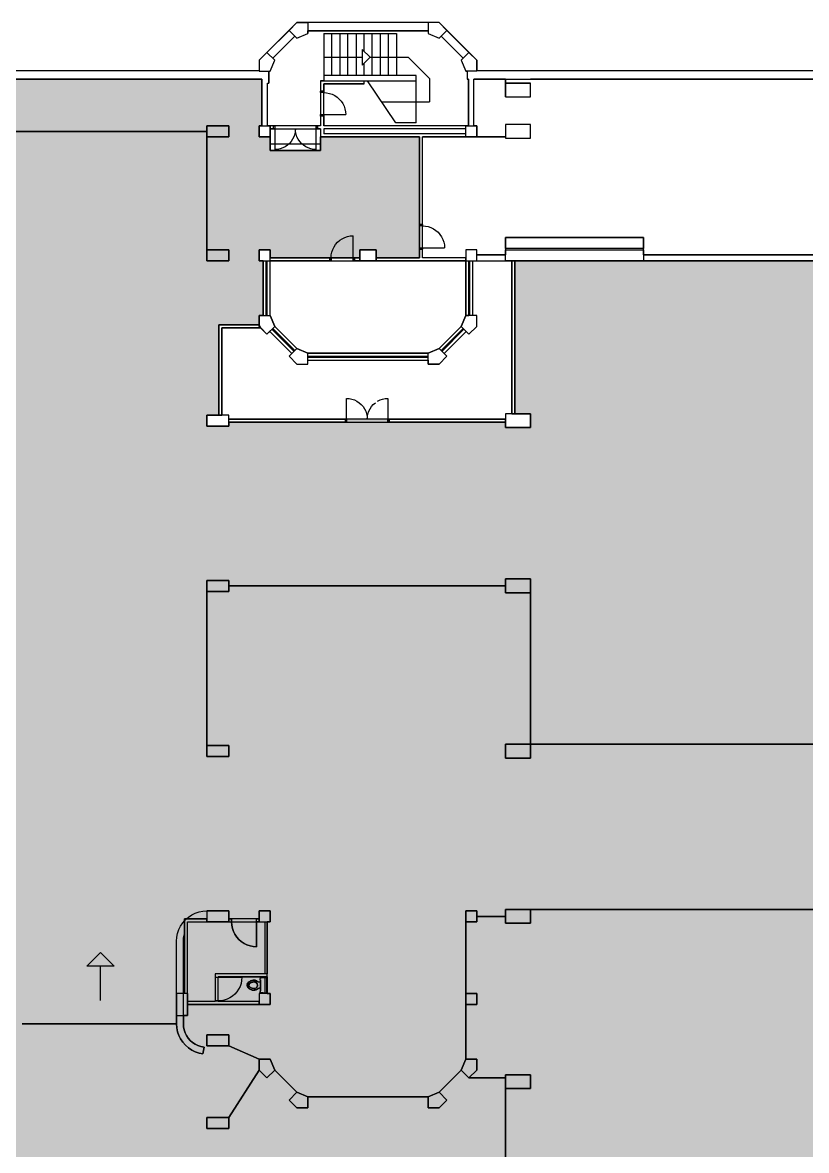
# Model space of a CAD drawing. Extents: x 301721 to 487446, y -38404 to 51035.
# Drawn here: x 382879 to 411343, y 1869 to 42815 of the extents above; entities that cross this region are included whole.
import ezdxf

# ---------------------------------------------------------------- set-up
doc = ezdxf.new("R2010")
doc.units = 0
doc.header["$MEASUREMENT"] = 0
for name, color, linetype in [('BL', 8, 'CONTINUOUS'), ('DR', 8, 'CONTINUOUS'), ('GROS$', 1, 'CONTINUOUS'), ('HL-TMP', 7, 'CONTINUOUS'), ('RM', 4, 'CONTINUOUS'), ('RM$', 5, 'CONTINUOUS'), ('SHOPFITTING', 4, 'CONTINUOUS'), ('WA', 6, 'CONTINUOUS'), ('WA_EXT', 7, 'CONTINUOUS')]:
    doc.layers.add(name, color=color, linetype=linetype)

msp = doc.modelspace()

# ---------------------------------------------------------------- hatches: boundary and pattern name
at = {"layer": 'HL-TMP', "linetype": 'Continuous', "true_color": 0xcc3446}
msp.add_hatch(color=242, dxfattribs=at).paths.add_polyline_path([(397291, 34410), (397291, 38665), (393703, 38665), (393703, 38415), (393703, 38165), (391871, 38165), (391871, 38415), (391871, 38665), (391471, 38665), (391471, 39065), (391571, 39065), (391571, 40765), (340771, 40765), (340771, 39065), (340871, 39065), (340871, 38665), (340471, 38665), (340471, 38415), (340471, 38165), (338640, 38165), (338640, 38415), (338640, 38665), (333371, 38665), (332971, 38665), (332971, 39065), (333071, 39065), (333071, 40765), (331021, 40765), (331021, 40615), (331921, 40615), (331921, 40115), (331021, 40115), (331021, 39115), (331921, 39115), (331921, 38615), (331021, 38615), (331021, 35790), (331021, 34665), (331921, 34665), (331921, 34065), (326921, 34065), (326921, 34445), (324246, 34445), (319971, 34445), (319971, 34065), (319371, 34065), (319371, 34445), (318942, 34445), (316871, 34445), (316871, 10615), (317696, 10615), (317696, 10395), (318596, 10395), (318596, 10615), (319421, 10615), (320321, 10615), (324287, 10615), (331021, 10615), (331921, 10615), (331921, 10565), (332971, 10565), (333371, 10565), (337671, 10565), (340471, 10565), (340871, 10565), (340871, 10165), (340691, 10165), (340691, 7565), (340871, 7565), (340871, 7165), (340691, 7165), (340691, 5885), (341971, 5885), (341971, 6065), (342771, 6065), (342771, 5616), (342882, 5623), (342991, 5645), (343096, 5680), (343196, 5729), (343289, 5791), (343372, 5864), (343445, 5948), (343507, 6040), (343556, 6140), (343592, 6245), (343614, 6354), (343621, 6473), (343621, 6765), (343471, 6765), (343471, 7565), (343621, 7565), (343621, 9457), (343614, 9576), (343592, 9685), (343556, 9790), (343507, 9890), (343445, 9982), (343372, 10066), (343289, 10139), (343196, 10201), (343096, 10250), (342999, 10283), (342771, 10313), (342771, 10565), (343056, 10528), (343192, 10481), (343321, 10418), (343441, 10338), (343549, 10243), (343644, 10135), (343724, 10015), (343788, 9886), (343834, 9750), (343862, 9609), (343871, 9465), (343871, 6465), (343862, 6322), (343834, 6180), (343788, 6044), (343724, 5915), (343644, 5795), (343549, 5687), (343441, 5592), (343321, 5512), (343192, 5449), (343056, 5403), (342915, 5375), (342771, 5365), (342771, 3065), (342771, 2665), (342771, 65), (342771, -1835), (342771, -2935), (342771, -4835), (342771, -5335), (342771, -5385), (342771, -6885), (342771, -6935), (342771, -7435), (342771, -7835), (342771, -10435), (342771, -10835), (342771, -11535), (343471, -11535), (343871, -11535), (343871, -12335), (343871, -12857), (343871, -13607), (343871, -14357), (343871, -14407), (343871, -14878), (343887, -14878), (343887, -14935), (344114, -14935), (344114, -14885), (349214, -14885), (349471, -14935), (349471, -12335), (349471, -11235), (349471, -10885), (349471, -10135), (349471, -10135), (349471, -10135), (349471, -10135), (349471, -9385), (349471, -9335), (349471, -7239), (349471, -6489), (349471, -5739), (349471, -5689), (349471, -5495), (349471, 725), (349871, 725), (350466, 725), (351216, 725), (351216, 725), (351216, 725), (351216, 725), (351966, 725), (352016, 725), (352561, 725), (352781, 725), (353376, 725), (354126, 725), (354876, 725), (354926, 725), (355471, 725), (355871, 725), (356466, 725), (357216, 725), (357407, 725), (357902, 725), (357966, 725), (358016, 725), (358561, 725), (358781, 725), (358831, 725), (358831, 615), (359631, 615), (359631, 725), (359681, 725), (361041, 725), (361091, 725), (361091, 615), (361891, 615), (361891, 725), (361941, 725), (364781, 725), (364831, 725), (365321, 725), (365371, 725), (366971, 725), (367021, 725), (367511, 725), (367561, 725), (368471, 725), (368471, 505), (369491, 505), (369491, 725), (370401, 725), (370451, 725), (370451, 615), (371251, 615), (371251, 725), (371301, 725), (372661, 725), (372711, 725), (372711, 615), (373511, 615), (373511, 725), (373561, 725), (373781, 725), (374326, 725), (374376, 725), (374376, 505), (375876, 505), (375876, 725), (375926, 725), (376471, 725), (376871, 725), (377416, 725), (377466, 725), (377466, 505), (378966, 505), (378966, 725), (379016, 725), (379561, 725), (379781, 725), (380676, 725), (380676, 615), (380726, 615), (380726, 505), (381526, 505), (381526, 615), (381576, 725), (382471, 725), (382871, 725), (382871, -5495), (382871, -7330), (382871, -7775), (382401, -7775), (380901, -7775), (379781, -7775), (379671, -7775), (379671, -7825), (379561, -7825), (379561, -8625), (379671, -8625), (379781, -8675), (379781, -8995), (379781, -9105), (379831, -9105), (379831, -9225), (380631, -9225), (380631, -9215), (380631, -9105), (380681, -8995), (382871, -8995), (382871, -11235), (382871, -12335), (382871, -14935), (382887, -14935), (383114, -14935), (383114, -14885), (388214, -14885), (388471, -14935), (388871, -14935), (388871, -15025), (390281, -15025), (390281, -16435), (390371, -16435), (390371, -16525), (392971, -16525), (392971, -16435), (393371, -16435), (393371, -16525), (395971, -16525), (395971, -16435), (396371, -16435), (396371, -16525), (398971, -16525), (398971, -16435), (399371, -16435), (399371, -16525), (401971, -16525), (401971, -16435), (402371, -16435), (402371, -16525), (404971, -16525), (404971, -16435), (405371, -16435), (405371, -16525), (407971, -16525), (407971, -16435), (408371, -16435), (408371, -16525), (410971, -16525), (410971, -16435), (411371, -16435), (411371, -16525), (413971, -16525), (413971, -16435), (414061, -16435), (414061, -15025), (415471, -15025), (415471, -14935), (415561, -14935), (415561, -12335), (415471, -12335), (415471, -11935), (415561, -4835), (415471, -4835), (415471, -4435), (415561, -4435), (415561, -1835), (415471, -1835), (415471, -1435), (415561, -1435), (415561, 4165), (415471, 4165), (415471, 4565), (415561, 4565), (415561, 10165), (415471, 10165), (415471, 10565), (415561, 10565), (415561, 16165), (415471, 16165), (415471, 16565), (415471, 16840), (415471, 18965), (412561, 18965), (412561, 22115), (412021, 22115), (412021, 22615), (412561, 22615), (412561, 23123), (412561, 28115), (412021, 28115), (412021, 28615), (412511, 28615), (412511, 30565), (412511, 34165), (412321, 34165), (405421, 34165), (400751, 34165), (400751, 28615), (401321, 28615), (401321, 28115), (400421, 28115), (400421, 28310), (396196, 28310), (396146, 28310), (396146, 28420), (395396, 28420), (394646, 28420), (394646, 28310), (394596, 28310), (390371, 28310), (390371, 28165), (389571, 28165), (389571, 28565), (390007, 28565), (390007, 31837), (391471, 31837), (391471, 32182), (391616, 32182), (391616, 34165), (391471, 34165), (391471, 34565), (391871, 34565), (391871, 34275), (394932, 34275), (395121, 34275), (395121, 34565), (395721, 34565), (395721, 34275), (397291, 34275), (397291, 34431)], flags=16)

# ---------------------------------------------------------------- linework, layer by layer
at = {"layer": 'BL'}
for p, q in [((393813, 42415), (393813, 40695)), ((393813, 42415), (396463, 42415)), ((394107, 40895), (394107, 42415)), ((394402, 42415), (394402, 40895)), ((394696, 40895), (394696, 42415)), ((394990, 42415), (394990, 40895)), ((395285, 41766), (395285, 42415)), ((395579, 40895), (395579, 42415)), ((395874, 40895), (395874, 42415)), ((396168, 40895), (396168, 42415)), ((396463, 42415), (396463, 40895)), ((395211, 41840), (395211, 41270)), ((395496, 41555), (395211, 41840)), ((393813, 41555), (395211, 41555)), ((395496, 41555), (395211, 41270)), ((395496, 41555), (396879, 41555)), ((396879, 41555), (397655, 40779)), ((395285, 40895), (395285, 41344)), ((397167, 40895), (393813, 40895)), ((393813, 40695), (397167, 40695)), ((396435, 39175), (395406, 40695)), ((397167, 39175), (397167, 40895)), ((397655, 40779), (397655, 39935)), ((395921, 39935), (397655, 39935)), ((397167, 39175), (396435, 39175)), ((388471, 6465), (388471, 9465)), ((388721, 6473), (388721, 9465)), ((385710, 9055), (385210, 8555)), ((385710, 9055), (386210, 8555)), ((386210, 8555), (385210, 8555)), ((385710, 7314), (385710, 8555))]:
    msp.add_line(p, q, dxfattribs=at)
at = {"layer": 'BL', "linetype": 'Continuous'}
for p, q in [((391871, 38665), (391871, 38415)), ((393703, 38415), (393703, 38665)), ((391871, 38415), (393703, 38415)), ((391871, 38415), (391871, 38165)), ((391871, 38165), (393703, 38165)), ((393703, 38165), (393703, 38415)), ((388699, 10135), (388794, 10243)), ((388794, 10243), (388902, 10338)), ((388902, 10338), (389021, 10418)), ((389021, 10418), (389150, 10481)), ((389150, 10481), (389287, 10528)), ((389287, 10528), (389428, 10556)), ((389428, 10556), (389571, 10565)), ((388509, 9750), (388555, 9886)), ((388555, 9886), (388619, 10015)), ((388619, 10015), (388699, 10135)), ((388471, 9465), (388481, 9609)), ((388481, 9609), (388509, 9750)), ((388721, 9449), (388729, 9576)), ((388729, 9576), (388751, 9685)), ((388751, 9685), (388761, 9716)), ((388751, 9685), (388761, 9716)), ((388481, 6322), (388471, 6465)), ((388509, 6180), (388481, 6322)), ((388555, 6044), (388509, 6180)), ((388729, 6354), (388721, 6473)), ((388751, 6245), (388729, 6354)), ((388787, 6140), (388751, 6245)), ((388619, 5915), (388555, 6044)), ((388699, 5795), (388619, 5915)), ((388794, 5687), (388699, 5795)), ((388836, 6040), (388787, 6140)), ((388836, 6040), (388787, 6140)), ((388897, 5948), (388836, 6040)), ((388971, 5864), (388897, 5948)), ((388971, 5864), (388897, 5948)), ((388971, 5864), (388897, 5948)), ((389054, 5791), (388971, 5864)), ((389147, 5729), (389054, 5791)), ((388902, 5592), (388794, 5687)), ((389021, 5512), (388902, 5592)), ((389150, 5449), (389021, 5512)), ((389246, 5680), (389147, 5729)), ((389287, 5403), (389150, 5449)), ((389352, 5645), (389246, 5680)), ((389428, 5375), (389287, 5403)), ((389477, 5620), (389352, 5645)), ((389477, 5620), (389428, 5375))]:
    msp.add_line(p, q, dxfattribs=at)
at = {"layer": 'DR'}
for p, q in [((393813, 40272), (393917, 40265)), ((393917, 40265), (394020, 40245)), ((394020, 40245), (394119, 40211)), ((394119, 40211), (394213, 40165)), ((394213, 40165), (394300, 40107)), ((394300, 40107), (394378, 40038)), ((394378, 40038), (394447, 39959)), ((394447, 39959), (394506, 39872)), ((394506, 39872), (394552, 39778)), ((394552, 39778), (394585, 39679)), ((393813, 39472), (394613, 39472)), ((394585, 39679), (394606, 39576)), ((394606, 39576), (394613, 39472)), ((392037, 38955), (392037, 38205)), ((392787, 38955), (392781, 38857)), ((392793, 38857), (392787, 38955)), ((393537, 38205), (393537, 38955)), ((392632, 38499), (392567, 38425)), ((392687, 38580), (392632, 38499)), ((392730, 38668), (392687, 38580)), ((392761, 38761), (392730, 38668)), ((392781, 38857), (392761, 38761)), ((392813, 38761), (392793, 38857)), ((392844, 38668), (392813, 38761)), ((392888, 38580), (392844, 38668)), ((392942, 38499), (392888, 38580)), ((393007, 38425), (392942, 38499)), ((392135, 38212), (392037, 38205)), ((392231, 38231), (392135, 38212)), ((392324, 38262), (392231, 38231)), ((392412, 38306), (392324, 38262)), ((392494, 38360), (392412, 38306)), ((392567, 38425), (392494, 38360)), ((393080, 38360), (393007, 38425)), ((393162, 38306), (393080, 38360)), ((393250, 38262), (393162, 38306)), ((393343, 38231), (393250, 38262)), ((393439, 38212), (393343, 38231)), ((393537, 38205), (393439, 38212)), ((397401, 35436), (397506, 35429)), ((397506, 35429), (397608, 35409)), ((397608, 35409), (397708, 35375)), ((397708, 35375), (397801, 35329)), ((397801, 35329), (397888, 35271)), ((397888, 35271), (397967, 35202)), ((394248, 34762), (394317, 34841)), ((394317, 34841), (394395, 34910)), ((394395, 34910), (394482, 34968)), ((394482, 34968), (394576, 35014)), ((394576, 35014), (394675, 35048)), ((394675, 35048), (394778, 35068)), ((394778, 35068), (394882, 35075)), ((394882, 34275), (394882, 35075)), ((397967, 35202), (398036, 35123)), ((398036, 35123), (398094, 35036)), ((398094, 35036), (398140, 34942)), ((398140, 34942), (398174, 34843)), ((398174, 34843), (398195, 34741)), ((394089, 34380), (394110, 34482)), ((394110, 34482), (394143, 34581)), ((394143, 34581), (394190, 34675)), ((394190, 34675), (394248, 34762)), ((397401, 34636), (398201, 34636)), ((398195, 34741), (398201, 34636)), ((394082, 34275), (394089, 34380)), ((394646, 28420), (394646, 29170)), ((394646, 29170), (394744, 29164)), ((394744, 29164), (394840, 29145)), ((394840, 29145), (394933, 29113)), ((394933, 29113), (395021, 29070)), ((395771, 29070), (395859, 29113)), ((395859, 29113), (395952, 29145)), ((395952, 29145), (396048, 29164)), ((396048, 29164), (396146, 29170)), ((396146, 29170), (396146, 28420)), ((395021, 29070), (395103, 29015)), ((395103, 29015), (395177, 28950)), ((395177, 28950), (395241, 28877)), ((395241, 28877), (395296, 28795)), ((395296, 28795), (395339, 28707)), ((395339, 28707), (395371, 28614)), ((395422, 28614), (395453, 28707)), ((395453, 28707), (395497, 28795)), ((395497, 28795), (395551, 28877)), ((395551, 28877), (395616, 28950)), ((395616, 28950), (395690, 29015)), ((395371, 28614), (395390, 28518)), ((395390, 28518), (395396, 28420)), ((395396, 28420), (395403, 28518)), ((395396, 28420), (395396, 28420)), ((395403, 28518), (395422, 28614)), ((390479, 10048), (390471, 10165)), ((390502, 9932), (390479, 10048)), ((390540, 9821), (390502, 9932)), ((391371, 10165), (391371, 9265)), ((390592, 9715), (390540, 9821)), ((390657, 9617), (390592, 9715)), ((390735, 9529), (390657, 9617)), ((390823, 9451), (390735, 9529)), ((390921, 9386), (390823, 9451)), ((391027, 9334), (390921, 9386)), ((391138, 9296), (391027, 9334)), ((391254, 9273), (391138, 9296)), ((391371, 9265), (391254, 9273)), ((389981, 8155), (390841, 8155)), ((390776, 7826), (390726, 7725)), ((390812, 7933), (390776, 7826)), ((390834, 8043), (390812, 7933)), ((390841, 8155), (390834, 8043)), ((390411, 7410), (390310, 7361)), ((390505, 7473), (390411, 7410)), ((390589, 7547), (390505, 7473)), ((390664, 7632), (390589, 7547)), ((390726, 7725), (390664, 7632)), ((390094, 7302), (389981, 7295)), ((390204, 7324), (390094, 7302)), ((390310, 7361), (390204, 7324))]:
    msp.add_line(p, q, dxfattribs=at)
for points in [[(393703, 40272), (393703, 40322), (393813, 40322), (393813, 40272), (393703, 40272)], [(393703, 39422), (393703, 39472), (393813, 39472), (393813, 39422), (393703, 39422)], [(392037, 39065), (392037, 38955), (391987, 38955), (391987, 39065), (392037, 39065)], [(393587, 39065), (393587, 38955), (393537, 38955), (393537, 39065), (393587, 39065)], [(397291, 35436), (397291, 35486), (397401, 35486), (397401, 35436), (397291, 35436)], [(397291, 34586), (397291, 34636), (397401, 34636), (397401, 34586), (397291, 34586)], [(394082, 34165), (394032, 34165), (394032, 34275), (394082, 34275), (394082, 34165)], [(394932, 34165), (394882, 34165), (394882, 34275), (394932, 34275), (394932, 34165)], [(394646, 28310), (394646, 28420), (394596, 28420), (394596, 28310), (394646, 28310)], [(396196, 28310), (396196, 28420), (396146, 28420), (396146, 28310), (396196, 28310)]]:
    msp.add_lwpolyline(points, dxfattribs=at)
at = {"layer": 'GROS$', "linetype": 'Continuous', "flags": 128}
for points in [[(415571, 41065), (399371, 41065), (399371, 41448), (398004, 42815), (397604, 42815), (392839, 42815), (391471, 41448), (391471, 41065), (340871, 41065)], [(352655, 40765), (391571, 40765), (391571, 39065), (391471, 39065), (391471, 38665), (391871, 38665), (391871, 38955), (393587, 38955), (393587, 39065), (391771, 39065), (391771, 40615), (391821, 40615), (391821, 41048), (391871, 41048), (392037, 41448), (391966, 41519), (392768, 42320), (392839, 42249), (393239, 42415), (393239, 42515), (397604, 42515), (397604, 42415), (398004, 42249), (398075, 42320), (398876, 41519), (398806, 41448), (398971, 41048), (399021, 41048), (399021, 40765), (399071, 40765), (399071, 39065), (393813, 39065), (393813, 40585), (395278, 40585), (395278, 40695), (397167, 40695), (397167, 40895), (393813, 40895), (393813, 40695), (393703, 40695), (393703, 39065), (393587, 39065), (393587, 38955), (393703, 38955), (393703, 38665), (397291, 38665), (397291, 34586), (397401, 34586), (397401, 38665), (399371, 38665), (400421, 38665), (400421, 38615), (401321, 38615), (401321, 39115), (400421, 39115), (400421, 38665), (399371, 38665), (399371, 39065), (399271, 39065), (399271, 40765), (400421, 40765), (400421, 40615), (400421, 40115), (401321, 40115), (401321, 40615), (400421, 40615), (400421, 40765), (412021, 40765)], [(380071, 38865), (389571, 38865), (389571, 34165), (390371, 34165), (390371, 34565), (389571, 34565), (389571, 38665), (390371, 38665), (390371, 39065), (389571, 39065), (389571, 38865), (380071, 38865)], [(412321, 34385), (405421, 34385), (405421, 35015), (400421, 35015), (400421, 34385), (399371, 34385), (399371, 34565), (398971, 34565), (398971, 34275), (397401, 34275), (397401, 34586), (397291, 34586), (397291, 34275), (395721, 34275), (395721, 34565), (395121, 34565), (395121, 34275), (394032, 34275), (394032, 34165), (398971, 34165), (398971, 32182), (398806, 31782), (398004, 30981), (397604, 30815), (393239, 30815), (392839, 30981), (392037, 31782), (391871, 32182), (391871, 34165), (394032, 34165), (394032, 34275), (391871, 34275), (391871, 34565), (391471, 34565), (391471, 34165), (391616, 34165), (391616, 32182), (391471, 32182), (391471, 31837), (390007, 31837), (390007, 28565), (389571, 28565), (389571, 28165), (390371, 28165), (390371, 28310), (394646, 28310), (396146, 28310), (396146, 28420), (390371, 28420), (390371, 28565), (390117, 28565), (390117, 31727), (391526, 31727), (391754, 31499), (391857, 31602), (392658, 30800), (392556, 30698), (392839, 30415), (393239, 30415), (393239, 30560), (397604, 30560), (397604, 30415), (398004, 30415), (398287, 30698), (398185, 30800), (398986, 31602), (399089, 31499), (399371, 31782), (399371, 32182), (399226, 32182), (399226, 34165), (400641, 34165), (400641, 28615), (400421, 28615), (400421, 28420), (396146, 28420), (396146, 28310), (400421, 28310), (400421, 28115), (401321, 28115), (401321, 28615), (400751, 28615), (400751, 34165), (412511, 34165)], [(412921, 16615), (401321, 16615), (401321, 22615), (400421, 22615), (400421, 22365), (390371, 22365), (390371, 22565), (389571, 22565), (389571, 22165), (389571, 16565), (389571, 16165), (390371, 16165), (390371, 16565), (389571, 16565), (389571, 22165), (390371, 22165), (390371, 22365), (400421, 22365), (400421, 22115), (401321, 22115), (401321, 16615), (400421, 16615), (400421, 16115), (401321, 16115), (401321, 16615), (412021, 16615)], [(382871, 6465), (388471, 6465), (388481, 6322), (388509, 6180), (388555, 6044), (388619, 5915), (388699, 5795), (388794, 5687), (388902, 5592), (389021, 5512), (389150, 5449), (389287, 5403), (389428, 5375), (389477, 5620), (389352, 5645), (389246, 5680), (389147, 5729), (389054, 5791), (388971, 5864), (388897, 5948), (388836, 6040), (388787, 6140), (388751, 6245), (388729, 6354), (388721, 6473), (388721, 6765), (388871, 6765), (388871, 7165), (391871, 7165), (391871, 7565), (391761, 7565), (391761, 10165), (391871, 10165), (391871, 10565), (391471, 10565), (391471, 10275), (390371, 10275), (390371, 10165), (391671, 10165), (391671, 8285), (389871, 8285), (389871, 7295), (389981, 7295), (389981, 8175), (391671, 8175), (391671, 7565), (391471, 7565), (391471, 7275), (389981, 7275), (389981, 7295), (389871, 7295), (389871, 7275), (388871, 7275), (388871, 10165), (390371, 10165), (390371, 10275), (390371, 10565), (389571, 10565), (389571, 10275), (388761, 10275), (388761, 7565), (388471, 7565), (388471, 6765), (388471, 6465), (382871, 6465)], [(412021, 10615), (400421, 10615), (400421, 10365), (399371, 10365), (399371, 10565), (398971, 10565), (398971, 7565), (398971, 7165), (398971, 5182), (398806, 4782), (398004, 3981), (397604, 3815), (393239, 3815), (392839, 3981), (392037, 4782), (391871, 5182), (391471, 5182), (390371, 5665), (390371, 6065), (389571, 6065), (389571, 5665), (390371, 5665), (391471, 5182), (391471, 4782), (390371, 3065), (389571, 3065), (389571, 2665), (390371, 2665), (390371, 3065), (391471, 4782), (391754, 4499), (392037, 4782), (392839, 3981), (392556, 3698), (392839, 3415), (393239, 3415), (393239, 3815), (397604, 3815), (397604, 3415), (398004, 3415), (398287, 3698), (398004, 3981), (398806, 4782), (399089, 4499), (400421, 4499), (400421, -1385)], [(400421, -1385), (400421, 4115), (401321, 4115), (401321, 4615), (400421, 4615), (400421, 4499), (399089, 4499), (399371, 4782), (399371, 5182), (398971, 5182), (398971, 7165), (399371, 7165), (399371, 7565), (398971, 7565), (398971, 10165), (399371, 10165), (399371, 10365), (400421, 10365), (400421, 10115), (401321, 10115), (401321, 10615), (412021, 10615), (412021, -4885)]]:
    msp.add_lwpolyline(points, dxfattribs=at)
at = {"layer": 'RM', "linetype": 'Continuous', "flags": 128}
for points in [[(389571, 38665), (389571, 39065), (390371, 39065), (390371, 38665)], [(389571, 34165), (389571, 34565), (390371, 34565), (390371, 34165)], [(389571, 22165), (389571, 22565), (390371, 22565), (390371, 22165)], [(400421, 22115), (400421, 22615), (401321, 22615), (401321, 22115)], [(389571, 16565), (390371, 16565), (390371, 16165), (389571, 16165)], [(400421, 16615), (401321, 16615), (401321, 16115), (400421, 16115)], [(388761, 10275), (388830, 10275), (388902, 10338), (389021, 10418), (389150, 10481), (389287, 10528), (389428, 10556), (389571, 10565), (389571, 10565), (390371, 10565), (390371, 10275), (390471, 10275), (390471, 10165), (390479, 10048), (390502, 9932), (390540, 9821), (390592, 9715), (390657, 9617), (390735, 9529), (390823, 9451), (390921, 9386), (391027, 9334), (391138, 9296), (391254, 9273), (391371, 9265), (391371, 10165), (391371, 10275), (391471, 10275), (391471, 10565), (391871, 10565), (391871, 10165), (391761, 10165), (391761, 8285), (389871, 8285), (389871, 8155), (389981, 8155), (389981, 8175), (391761, 8175), (391761, 7565), (391871, 7565), (391871, 7165), (391471, 7165), (388871, 7165), (388871, 6765), (388721, 6765), (388721, 6473), (388729, 6354), (388751, 6245), (388787, 6140), (388836, 6040), (388897, 5948), (388971, 5864), (389054, 5791), (389147, 5729), (389246, 5680), (389352, 5645), (389477, 5620), (389428, 5375), (389287, 5403), (389150, 5449), (389021, 5512), (388902, 5592), (388794, 5687), (388699, 5795), (388619, 5915), (388555, 6044), (388509, 6180), (388481, 6322), (388471, 6465), (388471, 6765), (388471, 6765), (388471, 7565), (388471, 9465), (388481, 9609), (388509, 9750), (388555, 9886), (388619, 10015), (388699, 10135), (388761, 10206)], [(398971, 10565), (399371, 10565), (399371, 10165), (398971, 10165)], [(400421, 10615), (401321, 10615), (401321, 10115), (400421, 10115)], [(385710, 9055), (386210, 8555), (385210, 8555)], [(391035, 7868), (391048, 7821), (391052, 7810), (391057, 7800), (391063, 7789), (391069, 7780), (391077, 7770), (391084, 7762), (391112, 7735), (391144, 7720), (391130, 7728), (391116, 7737), (391067, 7771), (391034, 7861)], [(391063, 7946), (391057, 7936), (391037, 7892), (391042, 7856), (391039, 7910)], [(391067, 7964), (391065, 7959), (391102, 7989)], [(391110, 7905), (391108, 7898), (391094, 7850), (391118, 7816), (391090, 7863)], [(391295, 7741), (391193, 7759), (391105, 7814), (391101, 7914), (391145, 7946), (391109, 7924), (391104, 7883), (391113, 7926), (391193, 7976), (391295, 7994), (391378, 7959), (391416, 7868), (391378, 7776)], [(391173, 8031), (391205, 8039), (391158, 8025), (391130, 8007)], [(391230, 7987), (391325, 7990), (391399, 7933), (391412, 7834), (391401, 7820), (391408, 7868), (391401, 7915), (391372, 7953), (391325, 7990), (391274, 7988), (391262, 7987), (391212, 7981), (391178, 7964)], [(391237, 8046), (391254, 8048), (391317, 8053), (391365, 8032), (391381, 8024), (391383, 8022), (391385, 8021), (391395, 8015), (391429, 7987), (391429, 7988), (391424, 7990), (391420, 7993), (391383, 8022), (391375, 8027), (391365, 8032), (391354, 8037), (391344, 8041), (391332, 8044), (391321, 8047), (391310, 8049), (391270, 8052)], [(391518, 7982), (391516, 8020), (391510, 8104), (391514, 8138), (391741, 8153), (391741, 7583), (391507, 7598), (391514, 7677), (391516, 7715), (391518, 7753), (391520, 7791), (391521, 7829), (391521, 7868), (391521, 7906), (391520, 7944)], [(391174, 7706), (391189, 7701), (391205, 7696), (391221, 7692), (391237, 7689), (391254, 7687), (391270, 7686), (391287, 7685), (391298, 7685), (391310, 7687), (391368, 7696), (391373, 7700), (391292, 7682), (391205, 7693)], [(391287, 7747), (391325, 7746), (391334, 7753)], [(391385, 7714), (391395, 7721), (391429, 7748), (391429, 7748), (391424, 7745), (391420, 7742), (391383, 7713)], [(398971, 7565), (399371, 7565), (399371, 7165), (398971, 7165)], [(389571, 6065), (390371, 6065), (390371, 5665), (389571, 5665)], [(391471, 5182), (391871, 5182), (392037, 4782), (391754, 4499), (391471, 4782)], [(398971, 5182), (399371, 5182), (399371, 4782), (399089, 4499), (398806, 4782)], [(400421, 4615), (401321, 4615), (401321, 4115), (400421, 4115)], [(392839, 3981), (393239, 3815), (393239, 3415), (392839, 3415), (392556, 3698)], [(397604, 3815), (398004, 3981), (398287, 3698), (398004, 3415), (397604, 3415)], [(389571, 3065), (390371, 3065), (390371, 2665), (389571, 2665)]]:
    msp.add_lwpolyline(points, close=True, dxfattribs=at)
at = {"layer": 'RM$', "linetype": 'Continuous', "flags": 128}
msp.add_lwpolyline([(412321, 34165), (405421, 34165), (400751, 34165), (400751, 28615), (401321, 28615), (401321, 28115), (400421, 28115), (400421, 28310), (396196, 28310), (396146, 28310), (396146, 28420), (395396, 28420), (395396, 28420), (395396, 28420), (395396, 28420), (395396, 28420), (395396, 28420), (395396, 28420), (395396, 28420), (395396, 28420), (395396, 28420), (395396, 28420), (395396, 28420), (395396, 28420), (395396, 28420), (395396, 28420), (395396, 28420), (395396, 28420), (395396, 28420), (395396, 28420), (395396, 28420), (395396, 28420), (395396, 28420), (395396, 28420), (395396, 28420), (395396, 28420), (394646, 28420), (394646, 28310), (394596, 28310), (390371, 28310), (390371, 28165), (389571, 28165), (389571, 28565), (390007, 28565), (390007, 31837), (391471, 31837), (391471, 32182), (391616, 32182), (391616, 34165), (391471, 34165), (391471, 34565), (391871, 34565), (391871, 34275), (394932, 34275), (395121, 34275), (395121, 34565), (395721, 34565), (395721, 34275), (397291, 34275), (397291, 34431), (397291, 34410), (397291, 38665), (393703, 38665), (393703, 38415), (393703, 38165), (391871, 38165), (391871, 38415), (391871, 38665), (391471, 38665), (391471, 39065), (391571, 39065), (391571, 40765), (340771, 40765)], dxfattribs=at)
at = {"layer": 'SHOPFITTING', "linetype": 'Continuous'}
for p, q in [((391041, 7868), (391042, 7879)), ((391042, 7856), (391041, 7868)), ((391042, 7879), (391043, 7891)), ((391043, 7844), (391042, 7856)), ((391043, 7891), (391045, 7903)), ((391045, 7833), (391043, 7844)), ((391045, 7903), (391048, 7914)), ((391048, 7821), (391045, 7833)), ((391048, 7914), (391052, 7925)), ((391052, 7810), (391048, 7821)), ((391052, 7925), (391057, 7936)), ((391057, 7800), (391052, 7810)), ((391057, 7936), (391063, 7946)), ((391063, 7789), (391057, 7800)), ((391063, 7946), (391069, 7956)), ((391069, 7780), (391063, 7789)), ((391069, 7956), (391077, 7965)), ((391077, 7965), (391084, 7974)), ((391084, 7974), (391093, 7982)), ((391093, 7982), (391102, 7989)), ((391102, 7989), (391116, 7999)), ((391103, 7875), (391104, 7883)), ((391103, 7868), (391103, 7875)), ((391103, 7860), (391103, 7868)), ((391104, 7852), (391103, 7860)), ((391104, 7883), (391105, 7891)), ((391105, 7845), (391104, 7852)), ((391105, 7891), (391108, 7898)), ((391108, 7837), (391105, 7845)), ((391108, 7898), (391110, 7905)), ((391110, 7830), (391108, 7837)), ((391110, 7905), (391114, 7912)), ((391114, 7823), (391110, 7830)), ((391114, 7912), (391118, 7919)), ((391118, 7816), (391114, 7823)), ((391116, 7999), (391130, 8007)), ((391118, 7919), (391122, 7925)), ((391122, 7810), (391118, 7816)), ((391122, 7925), (391127, 7931)), ((391127, 7804), (391122, 7810)), ((391127, 7931), (391133, 7937)), ((391133, 7799), (391127, 7804)), ((391130, 8007), (391144, 8015)), ((391133, 7937), (391139, 7942)), ((391139, 7794), (391133, 7799)), ((391139, 7942), (391145, 7946)), ((391144, 8015), (391159, 8022)), ((391145, 7946), (391156, 7953)), ((391156, 7782), (391145, 7789)), ((391156, 7953), (391166, 7959)), ((391166, 7776), (391156, 7782)), ((391159, 8022), (391174, 8029)), ((391166, 7959), (391178, 7964)), ((391174, 8029), (391189, 8034)), ((391178, 7964), (391189, 7969)), ((391189, 8034), (391205, 8039)), ((391189, 7969), (391201, 7974)), ((391201, 7974), (391213, 7978)), ((391205, 8039), (391221, 8043)), ((391213, 7978), (391225, 7981)), ((391221, 8043), (391237, 8046)), ((391225, 7981), (391237, 7984)), ((391237, 8046), (391254, 8048)), ((391237, 7984), (391249, 7986)), ((391249, 7986), (391262, 7987)), ((391254, 8048), (391270, 8050)), ((391262, 7987), (391274, 7988)), ((391270, 8050), (391287, 8050)), ((391274, 7988), (391287, 7989)), ((391298, 8050), (391310, 8049)), ((391310, 8049), (391321, 8047)), ((391318, 7984), (391347, 7972)), ((391321, 8047), (391332, 8044)), ((391332, 8044), (391344, 8041)), ((391344, 8041), (391354, 8037)), ((391347, 7972), (391372, 7953)), ((391372, 7782), (391347, 7763)), ((391354, 8037), (391365, 8032)), ((391365, 8032), (391375, 8027)), ((391372, 7953), (391391, 7928)), ((391391, 7807), (391372, 7782)), ((391375, 8027), (391385, 8021)), ((391385, 8021), (391395, 8015)), ((391391, 7928), (391403, 7899)), ((391403, 7836), (391391, 7807)), ((391395, 8015), (391404, 8007)), ((391403, 7899), (391408, 7868)), ((391408, 7868), (391403, 7836)), ((391404, 8007), (391413, 8000)), ((391416, 7996), (391413, 8000)), ((391420, 7993), (391416, 7996)), ((391424, 7990), (391420, 7993)), ((391429, 7988), (391424, 7990)), ((391433, 7985), (391429, 7988)), ((391438, 7983), (391433, 7985)), ((391443, 7982), (391438, 7983)), ((391448, 7980), (391443, 7982)), ((391453, 7979), (391448, 7980)), ((391458, 7978), (391453, 7979)), ((391463, 7978), (391458, 7978)), ((391510, 8102), (391511, 8107)), ((391510, 8097), (391510, 8102)), ((391511, 8107), (391512, 8112)), ((391512, 8112), (391514, 8117)), ((391514, 8117), (391517, 8122)), ((391514, 8058), (391516, 8020)), ((391516, 8020), (391518, 7982)), ((391517, 8122), (391520, 8126)), ((391518, 7982), (391520, 7944)), ((391520, 7791), (391518, 7753)), ((391520, 8126), (391523, 8130)), ((391520, 7944), (391521, 7906)), ((391521, 7829), (391520, 7791)), ((391521, 7906), (391521, 7868)), ((391521, 7868), (391521, 7829)), ((391523, 8130), (391528, 8133)), ((391528, 8133), (391532, 8136)), ((391532, 8136), (391537, 8138)), ((391537, 8138), (391542, 8140)), ((391542, 8140), (391548, 8140)), ((391077, 7770), (391069, 7780)), ((391084, 7762), (391077, 7770)), ((391093, 7754), (391084, 7762)), ((391116, 7737), (391102, 7746)), ((391130, 7728), (391116, 7737)), ((391144, 7720), (391130, 7728)), ((391159, 7713), (391144, 7720)), ((391174, 7706), (391159, 7713)), ((391178, 7771), (391166, 7776)), ((391189, 7701), (391174, 7706)), ((391189, 7766), (391178, 7771)), ((391201, 7761), (391189, 7766)), ((391205, 7696), (391189, 7701)), ((391213, 7757), (391201, 7761)), ((391221, 7692), (391205, 7696)), ((391225, 7754), (391213, 7757)), ((391237, 7689), (391221, 7692)), ((391237, 7751), (391225, 7754)), ((391249, 7749), (391237, 7751)), ((391254, 7687), (391237, 7689)), ((391262, 7748), (391249, 7749)), ((391270, 7686), (391254, 7687)), ((391274, 7747), (391262, 7748)), ((391287, 7685), (391270, 7686)), ((391287, 7747), (391274, 7747)), ((391318, 7751), (391287, 7747)), ((391298, 7685), (391287, 7685)), ((391310, 7687), (391298, 7685)), ((391321, 7688), (391310, 7687)), ((391347, 7763), (391318, 7751)), ((391332, 7691), (391321, 7688)), ((391344, 7694), (391332, 7691)), ((391354, 7698), (391344, 7694)), ((391365, 7703), (391354, 7698)), ((391375, 7708), (391365, 7703)), ((391385, 7714), (391375, 7708)), ((391395, 7721), (391385, 7714)), ((391404, 7728), (391395, 7721)), ((391413, 7735), (391404, 7728)), ((391416, 7739), (391420, 7742)), ((391420, 7742), (391424, 7745)), ((391424, 7745), (391429, 7748)), ((391429, 7748), (391433, 7750)), ((391433, 7750), (391438, 7752)), ((391438, 7752), (391443, 7754)), ((391443, 7754), (391448, 7755)), ((391448, 7755), (391453, 7756)), ((391453, 7756), (391458, 7757)), ((391458, 7757), (391463, 7757)), ((391463, 7757), (391468, 7758)), ((391514, 7677), (391510, 7639)), ((391510, 7633), (391510, 7639)), ((391511, 7628), (391510, 7633)), ((391512, 7623), (391511, 7628)), ((391514, 7618), (391512, 7623)), ((391516, 7715), (391514, 7677)), ((391517, 7613), (391514, 7618)), ((391518, 7753), (391516, 7715)), ((391520, 7609), (391517, 7613)), ((391523, 7605), (391520, 7609)), ((391528, 7602), (391523, 7605)), ((391532, 7599), (391528, 7602)), ((391537, 7597), (391532, 7599)), ((391542, 7596), (391537, 7597)), ((391548, 7595), (391542, 7596))]:
    msp.add_line(p, q, dxfattribs=at)
at = {"layer": 'SHOPFITTING'}
for p, q in [((391519, 7978), (391468, 7978)), ((391519, 7758), (391468, 7758)), ((391741, 7583), (391548, 7595))]:
    msp.add_line(p, q, dxfattribs=at)
msp.add_lwpolyline([(391548, 8140), (391741, 8153), (391741, 7583)], dxfattribs=at)
at = {"layer": 'WA'}
for p, q in [((400641, 28615), (400641, 34165)), ((400751, 28615), (400751, 34165)), ((391471, 31837), (390007, 31837)), ((390007, 31837), (390007, 28565)), ((391526, 31727), (390117, 31727)), ((390117, 31727), (390117, 28565)), ((390371, 28420), (394596, 28420)), ((390371, 28310), (394596, 28310)), ((396196, 28420), (400421, 28420)), ((396196, 28310), (400421, 28310))]:
    msp.add_line(p, q, dxfattribs=at)
at = {"layer": 'WA_EXT'}
for p, q in [((392839, 42815), (392556, 42532)), ((392839, 42815), (393239, 42815)), ((397604, 42815), (393239, 42815)), ((393239, 42815), (393239, 42415)), ((397604, 42815), (397604, 42415)), ((398004, 42815), (397604, 42815)), ((398004, 42815), (398287, 42532)), ((391754, 41731), (392556, 42532)), ((392556, 42532), (391754, 41731)), ((391966, 41519), (392768, 42320)), ((392556, 42532), (392839, 42249)), ((392839, 42249), (393239, 42415)), ((397604, 42515), (393239, 42515)), ((397604, 42415), (398004, 42249)), ((398287, 42532), (398004, 42249)), ((398876, 41519), (398075, 42320)), ((399089, 41731), (398287, 42532)), ((391471, 41448), (391754, 41731)), ((391471, 41448), (391471, 41048)), ((391754, 41731), (392037, 41448)), ((391871, 41048), (392037, 41448)), ((399089, 41731), (398806, 41448)), ((398806, 41448), (398971, 41048)), ((399371, 41448), (399089, 41731)), ((399371, 41448), (399371, 41048)), ((391471, 41065), (340871, 41065)), ((391471, 41048), (391871, 41048)), ((391821, 41048), (391821, 40615)), ((399371, 41048), (398971, 41048)), ((399021, 41048), (399021, 40765)), ((399371, 41198), (399371, 41065)), ((415571, 41065), (399371, 41065)), ((391571, 40765), (340771, 40765)), ((391571, 39065), (391571, 40765)), ((391771, 39065), (391771, 40615)), ((391771, 40615), (391821, 40615)), ((393703, 40695), (393703, 40322)), ((393703, 40695), (395278, 40695)), ((395278, 40585), (393813, 40585)), ((393813, 40585), (393813, 40322)), ((395278, 40585), (395278, 40695)), ((399071, 40765), (399021, 40765)), ((399071, 39065), (399071, 40765)), ((399271, 39065), (399271, 40765)), ((400421, 40765), (399271, 40765)), ((400421, 40115), (400421, 40615)), ((400421, 40615), (401321, 40615)), ((415471, 40765), (401321, 40765)), ((401321, 40115), (401321, 40615)), ((393813, 40322), (393703, 40322)), ((400421, 40115), (401321, 40115)), ((393813, 39422), (393703, 39422)), ((393703, 39422), (393703, 39065)), ((393813, 39422), (393813, 39065)), ((389571, 38665), (389571, 39065)), ((390371, 39065), (389571, 39065)), ((390371, 39065), (390371, 38665)), ((391987, 39065), (391871, 39065)), ((391871, 38955), (391871, 39065)), ((391987, 38955), (391871, 38955)), ((391987, 38955), (391987, 39065)), ((393703, 39065), (393587, 39065)), ((393587, 38955), (393587, 39065)), ((393703, 38955), (393587, 38955)), ((393703, 38955), (393703, 38665)), ((398971, 39065), (393813, 39065)), ((398971, 38955), (393813, 38955)), ((393813, 38955), (393813, 38775)), ((398971, 38955), (398971, 39065)), ((390371, 38665), (389571, 38665)), ((397291, 38665), (393703, 38665)), ((398971, 38775), (393813, 38775)), ((397291, 35486), (397291, 38665)), ((398971, 38665), (397401, 38665)), ((397401, 35486), (397401, 38665)), ((398971, 38665), (398971, 38775)), ((397401, 35486), (397291, 35486)), ((389571, 34165), (389571, 34565)), ((390371, 34565), (389571, 34565)), ((390371, 34565), (390371, 34165)), ((395121, 34565), (395721, 34565)), ((395121, 34565), (395121, 34165)), ((395721, 34165), (395721, 34565)), ((397291, 34275), (397291, 34586)), ((397401, 34586), (397291, 34586)), ((397401, 34275), (397401, 34586)), ((390371, 34165), (389571, 34165)), ((391616, 32182), (391616, 34165)), ((391726, 32182), (391726, 34165)), ((391761, 32182), (391761, 34165)), ((391761, 34165), (391871, 34165)), ((394032, 34275), (391871, 34275)), ((391871, 34165), (391871, 34275)), ((391871, 32182), (391871, 34165)), ((394032, 34165), (391871, 34165)), ((394032, 34165), (394032, 34275)), ((395121, 34275), (394932, 34275)), ((394932, 34165), (394932, 34275)), ((395121, 34165), (394932, 34165)), ((395121, 34165), (395121, 34275)), ((395121, 34165), (395721, 34165)), ((397291, 34275), (395721, 34275)), ((395721, 34165), (395721, 34275)), ((398971, 34165), (395721, 34165)), ((398971, 34275), (397401, 34275)), ((398971, 34165), (398971, 34275)), ((398971, 32182), (398971, 34165)), ((398971, 34165), (399081, 34165)), ((399081, 32182), (399081, 34165)), ((399116, 32182), (399116, 34165)), ((399226, 32182), (399226, 34165)), ((399371, 34385), (400421, 34385)), ((399371, 34165), (399371, 34385)), ((399371, 34165), (400421, 34165)), ((400421, 34165), (400421, 34385)), ((400641, 34165), (400751, 34165)), ((405421, 34385), (412321, 34385)), ((405421, 34165), (412321, 34165)), ((391471, 32182), (391871, 32182)), ((391471, 31782), (391471, 32182)), ((391761, 32182), (391871, 32182)), ((391871, 32182), (392037, 31782)), ((398806, 31782), (398971, 32182)), ((398971, 32182), (399081, 32182)), ((399371, 32182), (398971, 32182)), ((399371, 31782), (399371, 32182)), ((391526, 31727), (391471, 31837)), ((391471, 31782), (391754, 31499)), ((391754, 31499), (392037, 31782)), ((392658, 30800), (391857, 31602)), ((392736, 30878), (391935, 31680)), ((391966, 31711), (392037, 31782)), ((392768, 30910), (391966, 31711)), ((392839, 30981), (392037, 31782)), ((398004, 30981), (398806, 31782)), ((398075, 30910), (398877, 31711)), ((398107, 30878), (398908, 31680)), ((398185, 30800), (398986, 31602)), ((398806, 31782), (398877, 31711)), ((399089, 31499), (398806, 31782)), ((399371, 31782), (399089, 31499)), ((392556, 30698), (392839, 30981)), ((392768, 30910), (392839, 30981)), ((392839, 30981), (393239, 30815)), ((393239, 30815), (397604, 30815)), ((393239, 30705), (393239, 30815)), ((393239, 30415), (393239, 30815)), ((397604, 30815), (398004, 30981)), ((397604, 30705), (397604, 30815)), ((397604, 30415), (397604, 30815)), ((398075, 30910), (398004, 30981)), ((398287, 30698), (398004, 30981)), ((392839, 30415), (392556, 30698)), ((392839, 30415), (393239, 30415)), ((393239, 30705), (397604, 30705)), ((393239, 30670), (397604, 30670)), ((393239, 30560), (397604, 30560)), ((398004, 30415), (397604, 30415)), ((398004, 30415), (398287, 30698)), ((389571, 28565), (389571, 28165)), ((390371, 28565), (389571, 28565)), ((390007, 28565), (390117, 28565)), ((390371, 28165), (390371, 28565)), ((390371, 28310), (390371, 28420)), ((394596, 28420), (394596, 28310)), ((396196, 28420), (396196, 28310)), ((400421, 28310), (400421, 28420)), ((400641, 28615), (400751, 28615)), ((390371, 28165), (389571, 28165)), ((389571, 22565), (389571, 22165)), ((390371, 22565), (389571, 22565)), ((390371, 22165), (390371, 22565)), ((390371, 22165), (389571, 22165)), ((389571, 16565), (389571, 16165)), ((390371, 16565), (389571, 16565)), ((390371, 16165), (390371, 16565)), ((390371, 16165), (389571, 16165)), ((388761, 7565), (388761, 10275)), ((388761, 10275), (389571, 10275)), ((389571, 10565), (389571, 10165)), ((390371, 10565), (389571, 10565)), ((389571, 10165), (389571, 10275)), ((390371, 10165), (390371, 10565)), ((390371, 10165), (390371, 10275)), ((390371, 10275), (390471, 10275)), ((390471, 10165), (390471, 10275)), ((391471, 10275), (391371, 10275)), ((391371, 10165), (391371, 10275)), ((391471, 10165), (391471, 10275)), ((388871, 7565), (388871, 10165)), ((388871, 10165), (389571, 10165)), ((390371, 10165), (389571, 10165)), ((390371, 10165), (390471, 10165)), ((391471, 10165), (391371, 10165)), ((391871, 10165), (391761, 10165)), ((391761, 10165), (391761, 8285)), ((391761, 8285), (389871, 8285)), ((389871, 8285), (389871, 8155)), ((389871, 8155), (389981, 8155)), ((391761, 8175), (389981, 8175)), ((389981, 8175), (389981, 8155)), ((391761, 8175), (391761, 7565)), ((388871, 7565), (388471, 7565)), ((388471, 7565), (388471, 6765)), ((388871, 7565), (388761, 7565)), ((388871, 7565), (388871, 6765)), ((391871, 7565), (391761, 7565)), ((388871, 7165), (388871, 7275)), ((389871, 7275), (388871, 7275)), ((391471, 7165), (388871, 7165)), ((389981, 7295), (389871, 7295)), ((389871, 7295), (389871, 7275)), ((389981, 7295), (389981, 7275)), ((391471, 7275), (389981, 7275)), ((391471, 7165), (391471, 7275)), ((388471, 6765), (388871, 6765)), ((389571, 6065), (389571, 5665)), ((390371, 6065), (389571, 6065)), ((390371, 5665), (390371, 6065)), ((390371, 5665), (389571, 5665)), ((391471, 5182), (391871, 5182)), ((391471, 4782), (391471, 5182)), ((391871, 5182), (392037, 4782)), ((398806, 4782), (398971, 5182)), ((399371, 5182), (398971, 5182)), ((399371, 4782), (399371, 5182)), ((391471, 4782), (391754, 4499)), ((391754, 4499), (392037, 4782)), ((399089, 4499), (398806, 4782)), ((399371, 4782), (399089, 4499)), ((392556, 3698), (392839, 3981)), ((392839, 3415), (392556, 3698)), ((392839, 3981), (393239, 3815)), ((393239, 3415), (393239, 3815)), ((397604, 3815), (398004, 3981)), ((397604, 3415), (397604, 3815)), ((398287, 3698), (398004, 3981)), ((398004, 3415), (398287, 3698)), ((392839, 3415), (393239, 3415)), ((398004, 3415), (397604, 3415)), ((389571, 3065), (389571, 2665)), ((390371, 3065), (389571, 3065)), ((390371, 2665), (390371, 3065)), ((390371, 2665), (389571, 2665))]:
    msp.add_line(p, q, dxfattribs=at)
for points in [[(391471, 39065), (391871, 39065), (391871, 38665), (391471, 38665), (391471, 39065)], [(398971, 39065), (399371, 39065), (399371, 38665), (398971, 38665), (398971, 39065)], [(400421, 39115), (400421, 38615), (401321, 38615), (401321, 39115), (400421, 39115)], [(400421, 35015), (405421, 35015), (405421, 34615), (400421, 34615), (400421, 35015)], [(391471, 34165), (391871, 34165), (391871, 34565), (391471, 34565), (391471, 34165)], [(395721, 34165), (395121, 34165), (395121, 34565), (395721, 34565), (395721, 34165)], [(398971, 34165), (399371, 34165), (399371, 34565), (398971, 34565), (398971, 34165)], [(400421, 34565), (405421, 34565), (405421, 34165), (400421, 34165), (400421, 34565)], [(400421, 28615), (400421, 28115), (401321, 28115), (401321, 28615), (400421, 28615)], [(400421, 22615), (400421, 22115), (401321, 22115), (401321, 22615), (400421, 22615)], [(400421, 16615), (400421, 16115), (401321, 16115), (401321, 16615), (400421, 16615)], [(391471, 10165), (391871, 10165), (391871, 10565), (391471, 10565), (391471, 10165)], [(398971, 10165), (399371, 10165), (399371, 10565), (398971, 10565), (398971, 10165)], [(400421, 10615), (400421, 10115), (401321, 10115), (401321, 10615), (400421, 10615)], [(391471, 7165), (391871, 7165), (391871, 7565), (391471, 7565), (391471, 7165)], [(398971, 7165), (399371, 7165), (399371, 7565), (398971, 7565), (398971, 7165)], [(400421, 4615), (400421, 4115), (401321, 4115), (401321, 4615), (400421, 4615)]]:
    msp.add_lwpolyline(points, dxfattribs=at)

doc.saveas('drawing.dxf')
